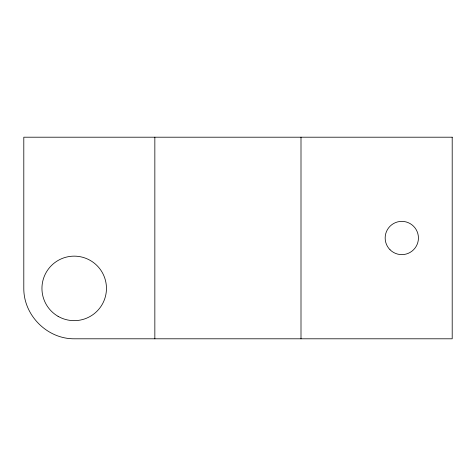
<?xml version="1.0" encoding="UTF-8"?>
<svg xmlns="http://www.w3.org/2000/svg" width="476" height="476" viewBox="0 0 476 476"><rect width="100%" height="100%" fill="white"/><g stroke="black" fill="none" stroke-linecap="round" stroke-linejoin="round"><path stroke-width="0.71" d="M300.999 137.201L300.999 338.799M154.843 137.201L154.843 338.799M452.2 137.201L23.8 137.201L23.8 288.402C23.633 315.374 47.225 338.971 74.202 338.799L452.2 338.799L452.2 137.201M58.072 316.332A32.255 32.255 0 0 0 106.457 288.402A32.255 32.255 0 0 0 58.072 260.467A32.255 32.255 0 0 0 58.072 316.332M390.04 249.763A16.63 16.63 0 0 0 417.863 242.302A16.63 16.63 0 0 0 397.496 221.935A16.63 16.63 0 0 0 390.04 249.763"/></g></svg>
